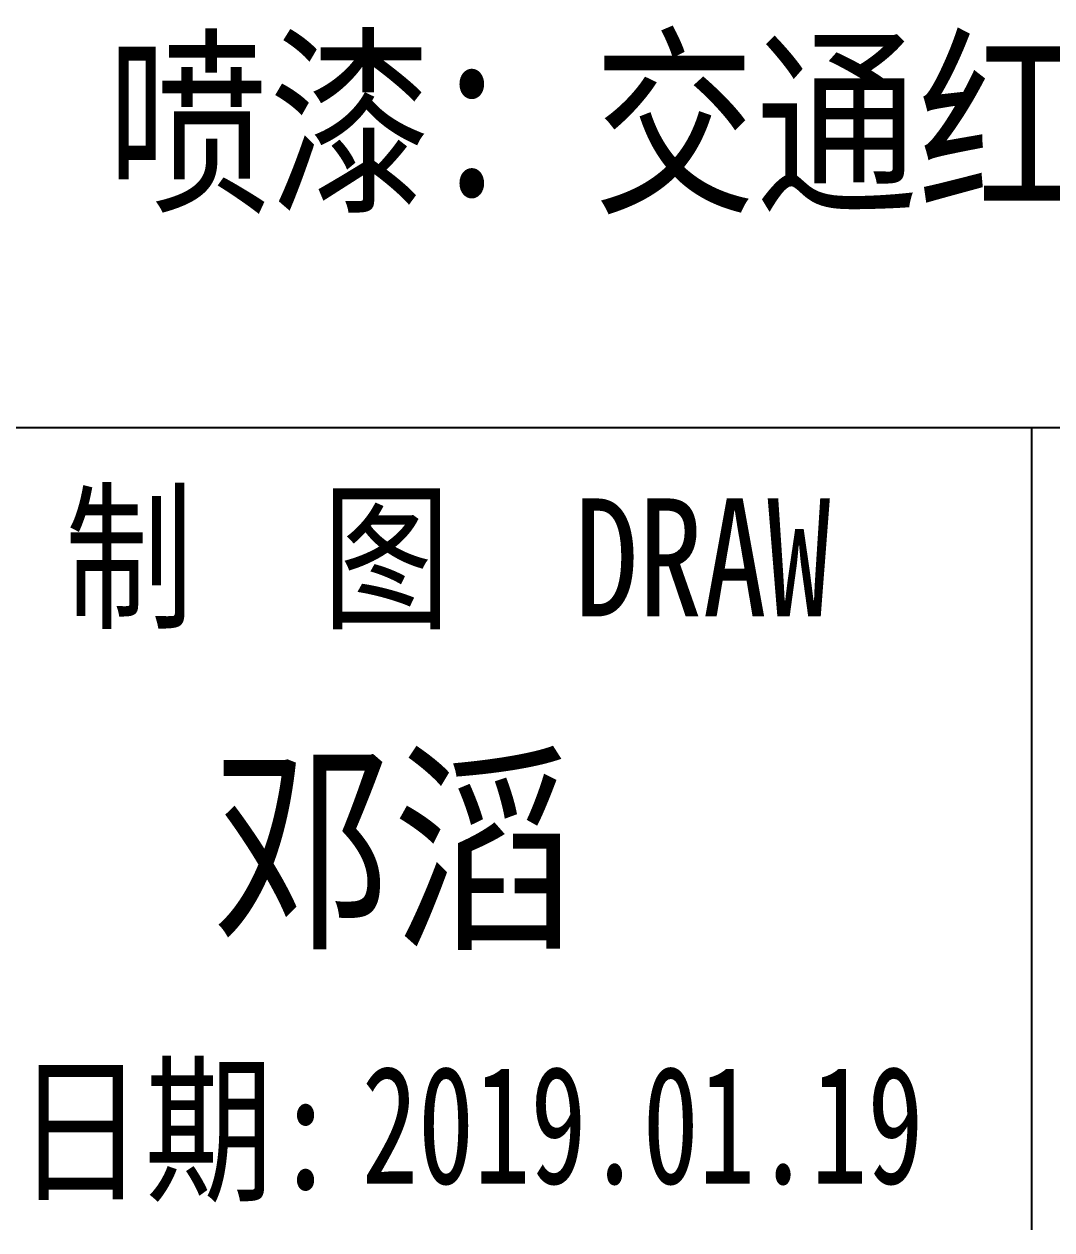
# Model space of a CAD drawing. Header units: millimetres. Extents: x 83639 to 85739, y 1568 to 3511.
# Drawn here: x 84923.5 to 85032.4, y 1635.6 to 1763.3 of the extents above; entities that cross this region are included whole.
import ezdxf
from ezdxf.enums import TextEntityAlignment as Align

# ---------------------------------------------------------------- set-up
doc = ezdxf.new("R2010")
doc.units = ezdxf.units.MM
doc.header["$LTSCALE"] = 0.5
doc.layers.add('图\\M+19E79\\M+195B6\\M+18E9A', color=7, linetype='Continuous')
doc.layers.add('表面处理', color=7, linetype='Continuous')
doc.layers.add('检图用', color=1, linetype='Continuous', lineweight=100)
doc.styles.add('国标', font='simfang.ttf', dxfattribs={"width": 0.8})

# ---------------------------------------------------------------- blocks, each defined once
blk = doc.blocks.new('DEH-PART-A3-1')
at = {"layer": '图\\M+19E79\\M+195B6\\M+18E9A', "color": 9}
for p, q in [((324.5, 30.5), (235, 30.5)), ((278.34, 30.5), (278.34, 13.5)), ((278.34, 30.5), (278.34, 13.5))]:
    blk.add_line(p, q, dxfattribs=at)
at = {"layer": '图\\M+19E79\\M+195B6\\M+18E9A', "color": 9, "style": '国标', "width": 0.8}
for s, p in [('制  图', (261.941, 26.501)), ('日期:', (260.223, 14.365))]:
    blk.add_text(s, height=2.5, dxfattribs=at).set_placement(p, align=Align.CENTER)
blk.add_text(' DRAW', height=2.5, dxfattribs=at).set_placement((267.285, 26.501))

msp = doc.modelspace()

# ---------------------------------------------------------------- block references
at = {"layer": '检图用', "color": 7, "xscale": 5, "yscale": 5, "zscale": 5}
msp.add_blockref('DEH-PART-A3-1', (83638.604, 1568.051), dxfattribs=at)

# ---------------------------------------------------------------- texts
at = {"layer": '图\\M+19E79\\M+195B6\\M+18E9A', "color": 3, "style": '国标'}
for s, height, width, p in [('邓滔', 17.5, 0.8, (84943.494, 1667.133)), ('2019.01.19', 12.5, 0.7, (84959.319, 1640.451))]:
    msp.add_text(s, height=height, dxfattribs=dict(at, width=width)).set_placement(p)
at = {"layer": '表面处理', "color": 3, "style": '国标', "width": 0.8}
msp.add_text('喷漆：交通红（RAL3020） ', height=15.75, dxfattribs=at).set_placement((85035.336, 1744.923), align=Align.CENTER)

doc.saveas('drawing.dxf')
